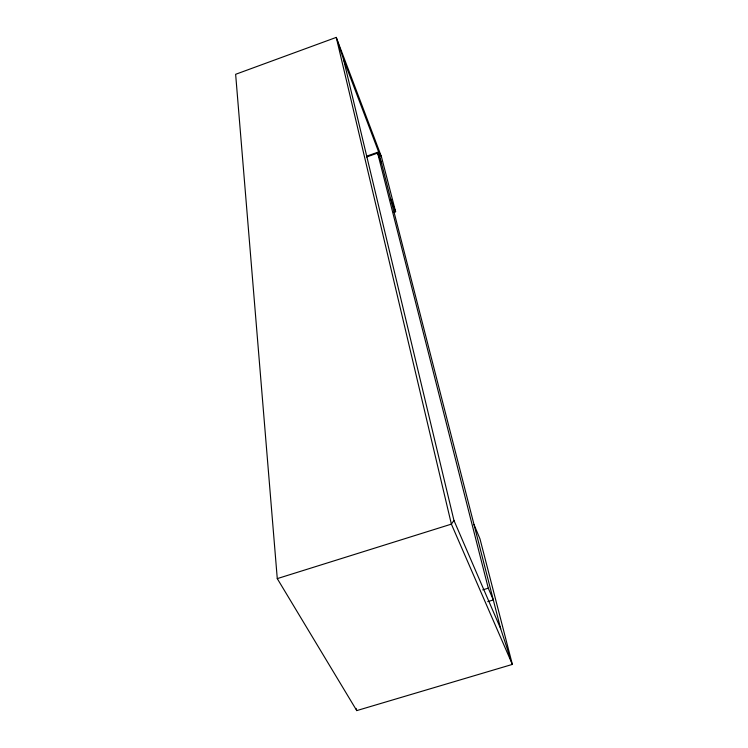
<?xml version="1.0" encoding="UTF-8"?>
<svg xmlns="http://www.w3.org/2000/svg" width="748" height="748" viewBox="0 0 748 748"><rect width="100%" height="100%" fill="white"/><g stroke="black" fill="none" stroke-linecap="round" stroke-linejoin="round"><path stroke-width="1.12" d="M277.274 578.615L356.749 710.6L512.361 664.411L451.381 524.133L336.254 37.4L343.528 59.363L453.943 520.402L451.381 524.133L277.274 578.615L235.639 74.295L336.254 37.4L381.387 156.566L395.617 211.74L393.42 212.497M366.52 156.22L378.638 151.938L381.387 156.566M366.642 156.977L377.637 153.088L381.611 163.532M482.703 589.882L488.276 588.18L493.306 599.952L487.743 601.635M453.943 520.402L500.664 628.713L512.361 664.411L480.001 538.934L473.998 524.535M390.587 198.613L395.617 211.74M343.528 59.363L378.638 151.938L500.664 628.713M356.067 708.393L356.749 710.6M377.637 153.088L488.276 588.18"/></g></svg>
